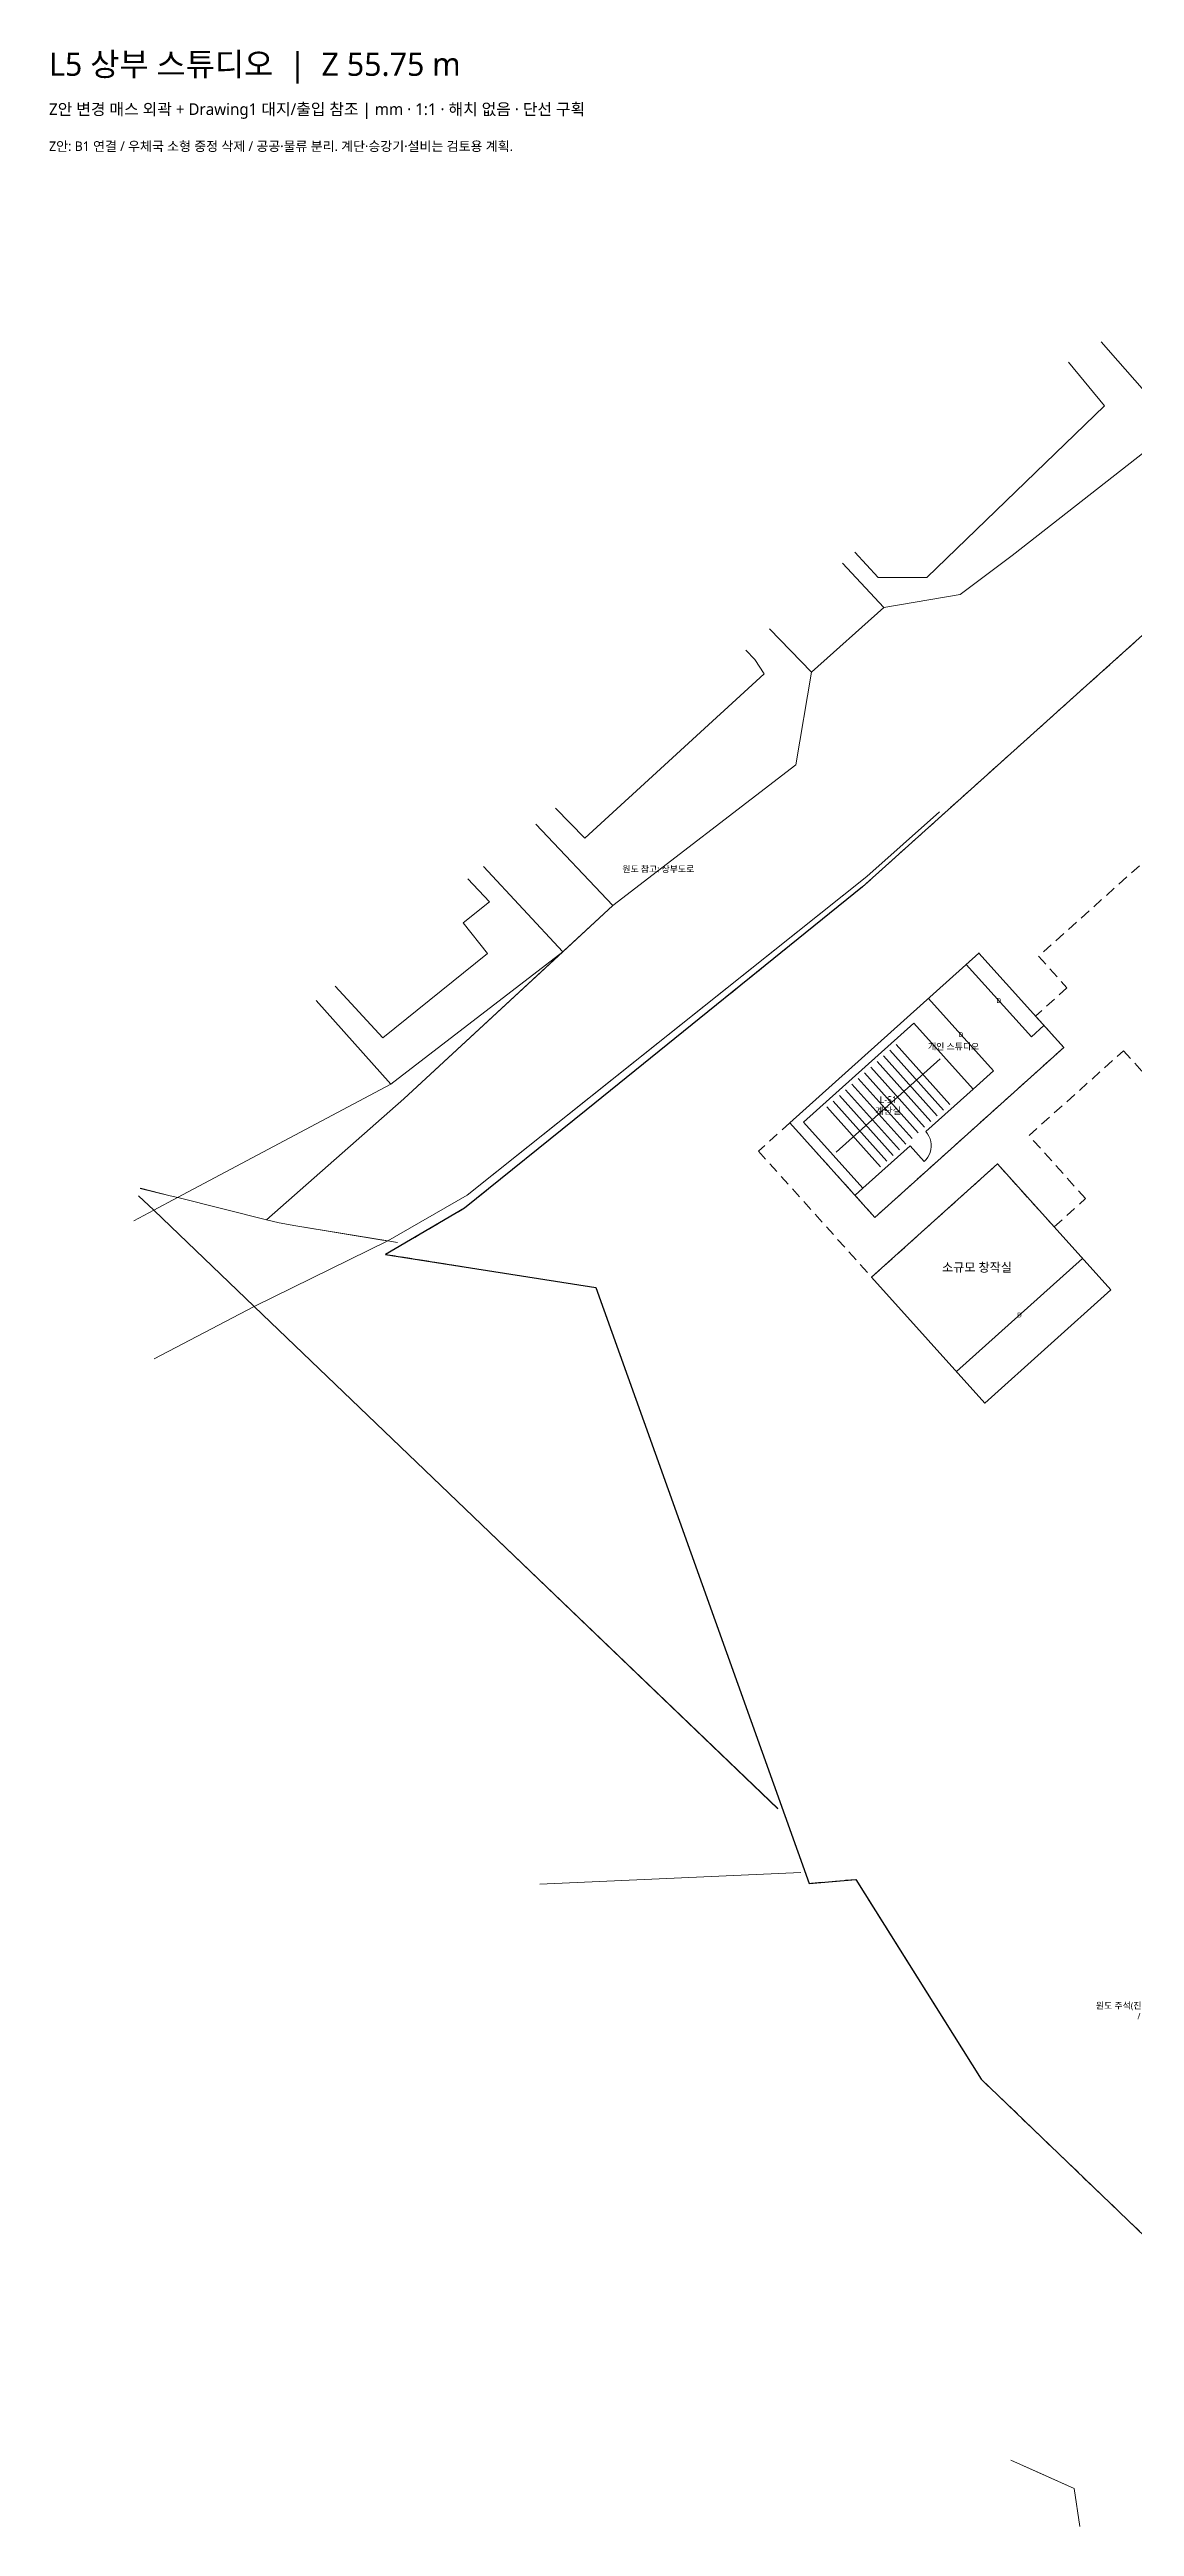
# Model space of a CAD drawing. Header units: millimetres. Extents: x -71701 to 357366, y 1091126 to 1572246.
# Drawn here: x 228299 to 279557, y 1285254 to 1402241 of the extents above; entities that cross this region are included whole.
import ezdxf

# ---------------------------------------------------------------- set-up
doc = ezdxf.new("R2010")
doc.units = ezdxf.units.MM
doc.linetypes.add('PLAN_DASH', pattern=[800, 500, -300])
for name, color, linetype, lineweight in [('L5_CONTEXT', 8, 'Continuous', 9), ('L5_CORE', 7, 'Continuous', 25), ('L5_DOOR', 7, 'Continuous', 13), ('L5_OUTLINE', 7, 'Continuous', 35), ('L5_PARTITION', 7, 'Continuous', 18), ('L5_SITE_3D', 7, 'Continuous', 25), ('L5_SITE_DWG_REF', 8, 'PLAN_DASH', 13), ('L5_STAIR', 7, 'Continuous', 13), ('L5_TEXT', 7, 'Continuous', 13), ('L5_VOID_ROOF', 8, 'PLAN_DASH', 13)]:
    doc.layers.add(name, color=color, linetype=linetype, lineweight=lineweight)
doc.styles.add('KOREAN', font='malgun.ttf')

msp = doc.modelspace()

# ---------------------------------------------------------------- linework, layer by layer
at = {"layer": 'L5_CONTEXT'}
for points in [[(288421, 1389536), (288517, 1389418), (287102, 1388285), (286816, 1388609), (281531, 1384408), (278765, 1387541), (277979, 1388431)], [(238555, 1346973), (245039, 1352684), (254910, 1361810), (263565, 1368458), (264297, 1372838), (267716, 1375883), (271321, 1376499), (273772, 1378338), (281531, 1384408), (286816, 1388609), (320800, 1344150), (321716, 1343255), (335540, 1341832), (337643, 1342683), (339419, 1343348), (346187, 1347208), (348021, 1349013)], [(277979, 1388431), (278765, 1387541), (281531, 1384408), (273772, 1378338), (271321, 1376499), (267716, 1375883), (265769, 1377983)], [(276434, 1387480), (278136, 1385412), (269746, 1377310), (267450, 1377310)], [(267450, 1377310), (266341, 1378498)], [(265769, 1377983), (267716, 1375883), (264297, 1372838)], [(262321, 1374885), (264297, 1372838), (263565, 1368458), (254910, 1361810), (251269, 1365653)], [(264297, 1372838), (262321, 1374885)], [(261194, 1373873), (261621, 1373425)], [(261621, 1373425), (262062, 1372759), (253584, 1364990), (252200, 1366404)], [(270345, 1366232), (266917, 1363190), (248028, 1348135), (244276, 1345970), (239936, 1346681), (239143, 1346827), (238555, 1346973)], [(244737, 1345894), (244276, 1345970), (248028, 1348135), (253795, 1352731), (266917, 1363190), (270345, 1366232)], [(251269, 1365653), (254910, 1361810), (252551, 1359629), (248803, 1363662)], [(248068, 1363069), (249080, 1361993), (247843, 1360995), (248991, 1359552), (244045, 1355556), (241797, 1358007)], [(248803, 1363662), (252551, 1359629), (244424, 1353373)], [(234352, 1348018), (244424, 1353373), (252551, 1359629), (245040, 1352685), (245039, 1352684), (238555, 1346973), (234368, 1348014), (234352, 1348018)], [(240898, 1357320), (244424, 1353373), (234352, 1348018), (234154, 1348066), (234005, 1348104), (232590, 1348456)], [(244424, 1353373), (240898, 1357320)], [(232506, 1348102), (233220, 1347417), (232288, 1346922)], [(233220, 1347417), (232506, 1348102)], [(232589, 1348451), (234005, 1348104), (234154, 1348066), (234352, 1348018), (233220, 1347417)], [(233220, 1347417), (234352, 1348018), (234368, 1348014), (238555, 1346973), (239142, 1346827), (239936, 1346681), (244035, 1346009), (244276, 1345970), (237966, 1342870), (233220, 1347417)], [(232288, 1346922), (233220, 1347417), (237966, 1342870), (233238, 1340397)], [(262714, 1319156), (248711, 1332572), (237966, 1342870), (244276, 1345970)], [(244276, 1345970), (244737, 1345894)], [(233238, 1340397), (237966, 1342870), (248711, 1332572), (262715, 1319153)], [(251456, 1315593), (263792, 1316144)], [(276978, 1285254), (276708, 1287043), (273722, 1288383)], [(273722, 1288383), (275314, 1287669), (276708, 1287043), (276978, 1285254)]]:
    msp.add_lwpolyline(points, dxfattribs=at)
at = {"layer": 'L5_CORE'}
for points in [[(268953, 1350461), (266726, 1348460), (263919, 1351584), (269126, 1356263)], [(269126, 1356263), (271933, 1353139), (269706, 1351138)]]:
    msp.add_lwpolyline(points, dxfattribs=at)
at = {"layer": 'L5_DOOR'}
for points in [[(268957, 1350465), (269626, 1349722)], [(269701, 1351134), (269782, 1351031), (269849, 1350918), (269900, 1350798), (269936, 1350672), (269954, 1350543), (269956, 1350412), (269940, 1350282), (269908, 1350155), (269859, 1350034), (269795, 1349920), (269717, 1349815), (269626, 1349722)]]:
    msp.add_lwpolyline(points, dxfattribs=at)
at = {"layer": 'L5_OUTLINE'}
for points in [[(267290, 1347085), (276216, 1355105), (272205, 1359568), (263279, 1351548), (267290, 1347085)], [(278436, 1343657), (273089, 1349607), (267139, 1344260), (272486, 1338310), (278436, 1343657)]]:
    msp.add_lwpolyline(points, dxfattribs=at)
at = {"layer": 'L5_PARTITION'}
for points in [[(271612, 1359032), (274685, 1355612)], [(272900, 1354008), (269827, 1357428)], [(263919, 1351584), (269126, 1356263)], [(269126, 1356263), (271933, 1353139)], [(274685, 1355612), (275278, 1356145)], [(271933, 1353139), (272900, 1354008)], [(271933, 1353139), (269706, 1351138)], [(266726, 1348460), (263919, 1351584)], [(268953, 1350461), (266726, 1348460)], [(266355, 1348127), (266726, 1348460)], [(271150, 1339799), (277098, 1345143)]]:
    msp.add_lwpolyline(points, dxfattribs=at)
at = {"layer": 'L5_SITE_3D'}
msp.add_lwpolyline([(283516, 1377797), (266708, 1362694), (253650, 1352153), (247911, 1347520), (244172, 1345332), (254117, 1343764), (256381, 1337440), (264189, 1315629), (266396, 1315818), (272316, 1306378), (289020, 1290324)], dxfattribs=at)
at = {"layer": 'L5_SITE_DWG_REF'}
msp.add_lwpolyline([(289020, 1290324), (272316, 1306378), (266396, 1315818), (264189, 1315629), (256381, 1337440), (254117, 1343764), (244172, 1345332), (247911, 1347520), (253650, 1352153), (266708, 1362694), (283516, 1377797)], dxfattribs=at)
at = {"layer": 'L5_STAIR'}
for points in [[(267995, 1354978), (270534, 1352151)], [(268292, 1355245), (270832, 1352419)], [(265471, 1350156), (270380, 1354567)], [(266507, 1353641), (269047, 1350815)], [(266805, 1353909), (269344, 1351082)], [(267102, 1354176), (269642, 1351349)], [(267400, 1354443), (269939, 1351617)], [(267697, 1354711), (270237, 1351884)], [(265317, 1352572), (267857, 1349745)], [(265614, 1352839), (268154, 1350013)], [(265912, 1353107), (268452, 1350280)], [(266209, 1353374), (268749, 1350547)], [(265019, 1352305), (267559, 1349478)]]:
    msp.add_lwpolyline(points, dxfattribs=at)
at = {"layer": 'L5_VOID_ROOF'}
msp.add_lwpolyline([(277250, 1347969), (274577, 1350944), (279040, 1354954), (285724, 1347516), (297625, 1358210), (286931, 1370111), (275030, 1359417), (276367, 1357929), (274879, 1356593), (276216, 1355105), (267290, 1347085), (263279, 1351548), (261792, 1350211), (267139, 1344260), (273089, 1349607), (275763, 1346632), (277250, 1347969)], dxfattribs=at)

# ---------------------------------------------------------------- texts
at = {"layer": 'L5_CONTEXT', "char_height": 300, "width": 6000, "attachment_point": 5, "style": 'KOREAN'}
for s, insert in [('원도 참고: 상부도로', (257062, 1363518)), ('원도 주석(진입 미채택): 물류/하역 / 집배 차량', (280642, 1309588))]:
    msp.add_mtext(s, dxfattribs=dict(at, insert=insert))
at = {"layer": 'L5_DOOR', "char_height": 230, "width": 6000, "attachment_point": 5, "style": 'KOREAN'}
for insert in [(273148, 1357323), (271362, 1355719), (274124, 1342471)]:
    msp.add_mtext('D', dxfattribs=dict(at, insert=insert))
at = {"layer": 'L5_TEXT', "style": 'KOREAN'}
for s, insert, char_height, width, attachment_point in [('L5 상부 스튜디오  |  Z 55.75 m', (228277, 1402100), 1100, 110000, 1), ('Z안 변경 매스 외곽 + Drawing1 대지/출입 참조 | mm · 1:1 · 해치 없음 · 단선 구획', (228277, 1399700), 550, 110000, 1), ('Z안: B1 연결 / 우체국 소형 중정 삭제 / 공공·물류 분리. 계단·승강기·설비는 검토용 계획.', (228277, 1397900), 450, 110000, 1), ('개인 스튜디오', (271013, 1355135), 300, 6000, 5), ('L-S1\\P계단실', (267926, 1352362), 320, 6000, 5), ('소규모 창작실', (272119, 1344702), 420, 6000, 5)]:
    msp.add_mtext(s, dxfattribs=dict(at, insert=insert, char_height=char_height, width=width, attachment_point=attachment_point))

doc.saveas('drawing.dxf')
